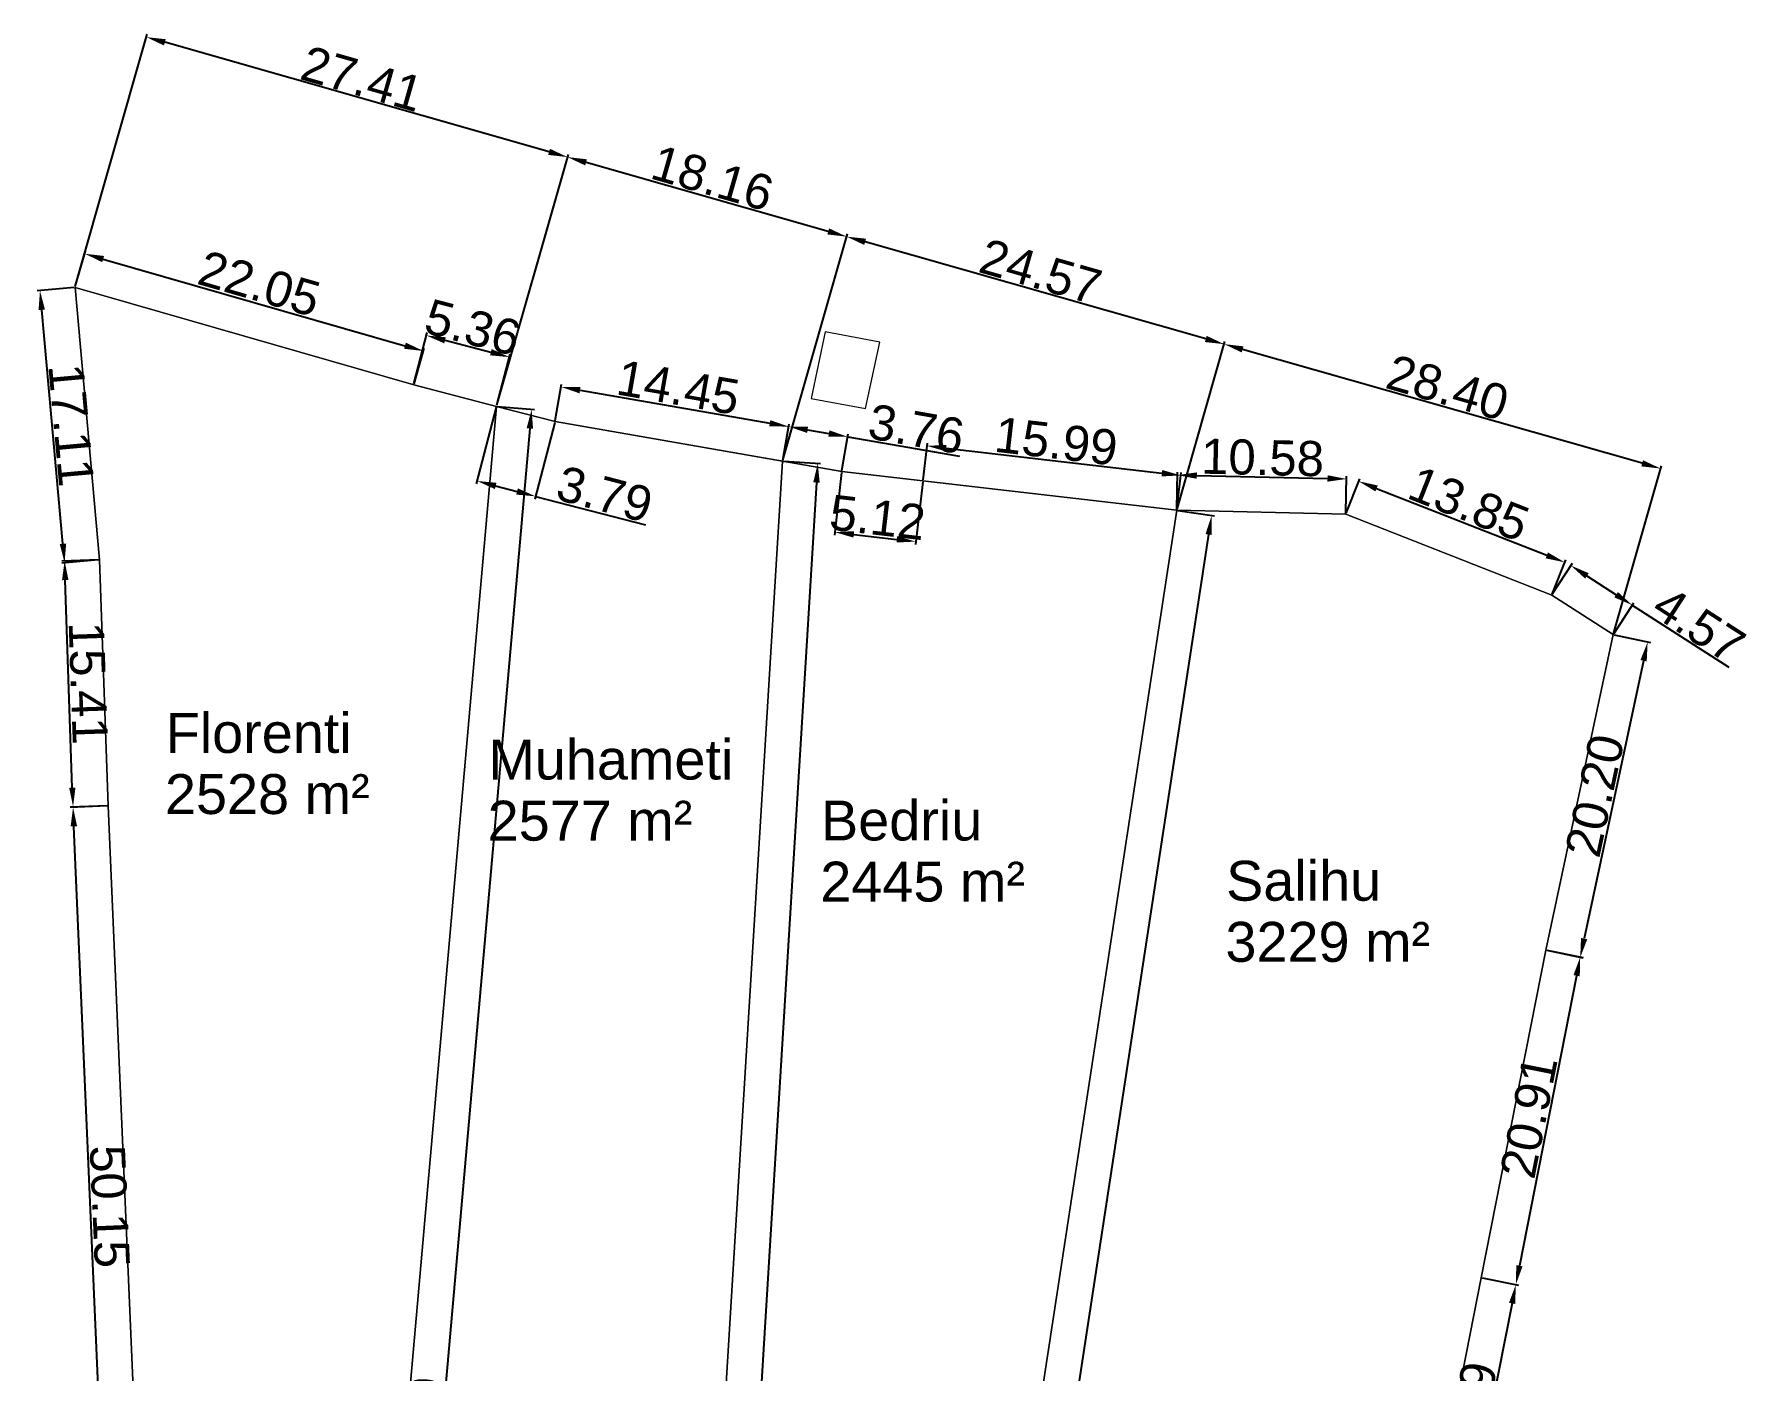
# Model space of a CAD drawing. Header units: metres. Extents: x 7518859 to 7519712, y 4697831 to 4698456.
# Drawn here: x 7519259.6 to 7519367, y 4697937.1 to 4698020.8 of the extents above; entities that cross this region are included whole.
import ezdxf

# ---------------------------------------------------------------- set-up
doc = ezdxf.new("R2010")
doc.units = ezdxf.units.M
doc.header["$PDMODE"] = 32
doc.header["$PDSIZE"] = 0.75
doc.layers.get('Defpoints').update_dxf_attribs({"lineweight": 0})
for name, color, linetype, lineweight in [('koshi', 33, 'Continuous', 0), ('Ndarjet', 1, 'Continuous', 0), ('Nr Parceles Baze', 7, 'Continuous', 0), ('Parc-Kojshi', 251, 'Continuous', 0), ('Parc-Re', 1, 'Continuous', 0), ('Parcela Baze', 7, 'Continuous', 0), ('YourDimensionLayer', 7, 'Continuous', 0)]:
    doc.layers.add(name, color=color, linetype=linetype, lineweight=lineweight)
doc.styles.get("Standard").update_dxf_attribs({"font": 'arial.ttf'})
doc.dimstyles.get("Standard").update_dxf_attribs({"dimtxt": 2.2, "dimasz": 1.2, "dimexe": 0.18, "dimexo": 0.0625, "dimgap": 0.09, "dimtad": 1, "dimzin": 0, "dimdsep": 46, "dimtxsty": 'Standard', "dimcen": 0, "dimadec": 0, "dimazin": 0, "dimtfac": 1, "dimtofl": 0, "dimtmove": 0, "dimatfit": 3, "dimfxl": 1, "dimtolj": 1, "dimtzin": 0, "dimarcsym": 0})

# ---------------------------------------------------------------- blocks, each defined once
blk = doc.blocks.new('*D100')
at = {"layer": 'Defpoints', "color": 0, "transparency": 16777216}
for p in [(7519354.2, 4697963.45), (7519350.17, 4697942.94), (7519352.33, 4697942.51)]:
    blk.add_point(p, dxfattribs=at)
at = {"layer": 'YourDimensionLayer', "color": 0, "lineweight": -2, "transparency": 16777216}
for p, q in [((7519354.27, 4697963.44), (7519356.54, 4697962.99)), ((7519356.13, 4697961.85), (7519352.56, 4697943.69)), ((7519350.23, 4697942.93), (7519352.5, 4697942.48))]:
    blk.add_line(p, q, dxfattribs=at)
at = {"layer": 'YourDimensionLayer', "color": 0, "transparency": 16777216}
for points in [[(7519355.94, 4697961.89), (7519356.33, 4697961.81), (7519356.36, 4697963.03)], [(7519352.36, 4697943.73), (7519352.75, 4697943.65), (7519352.33, 4697942.51)]]:
    blk.add_solid(points, dxfattribs=at)
at = {"layer": 'YourDimensionLayer', "color": 0, "transparency": 16777216, "insert": (7519353.15, 4697953.01), "char_height": 2.2, "attachment_point": 5, "rotation": 78.8647}
blk.add_mtext('\\A1;20.91', dxfattribs=at)
blk = doc.blocks.new('*D101')
at = {"layer": 'Defpoints', "color": 0, "transparency": 16777216}
for p in [(7519350.17, 4697942.94), (7519346.65, 4697925.09), (7519348.81, 4697924.67)]:
    blk.add_point(p, dxfattribs=at)
at = {"layer": 'YourDimensionLayer', "color": 0, "lineweight": -2, "transparency": 16777216}
for p, q in [((7519350.23, 4697942.93), (7519352.5, 4697942.48)), ((7519352.09, 4697941.34), (7519349.05, 4697925.85)), ((7519346.72, 4697925.08), (7519348.99, 4697924.63))]:
    blk.add_line(p, q, dxfattribs=at)
at = {"layer": 'YourDimensionLayer', "color": 0, "transparency": 16777216}
for points in [[(7519351.9, 4697941.37), (7519352.29, 4697941.3), (7519352.33, 4697942.51)], [(7519348.85, 4697925.88), (7519349.24, 4697925.81), (7519348.81, 4697924.67)]]:
    blk.add_solid(points, dxfattribs=at)
at = {"layer": 'YourDimensionLayer', "color": 0, "transparency": 16777216, "insert": (7519349.38, 4697933.83), "char_height": 2.2, "attachment_point": 5, "rotation": 78.8661}
blk.add_mtext('\\A1;18.19', dxfattribs=at)
blk = doc.blocks.new('*D108')
at = {"layer": 'Defpoints', "color": 0, "transparency": 16777216}
for p in [(7519341.74, 4697992.95), (7519331.11, 4697990.99), (7519341.69, 4697990.75)]:
    blk.add_point(p, dxfattribs=at)
at = {"layer": 'YourDimensionLayer', "color": 0, "lineweight": -2, "transparency": 16777216}
for p, q in [((7519331.11, 4697991.05), (7519331.16, 4697993.37)), ((7519332.36, 4697993.16), (7519340.54, 4697992.98)), ((7519341.69, 4697990.81), (7519341.74, 4697993.13))]:
    blk.add_line(p, q, dxfattribs=at)
at = {"layer": 'YourDimensionLayer', "color": 0, "transparency": 16777216}
for points in [[(7519332.37, 4697993.36), (7519332.36, 4697992.96), (7519331.16, 4697993.19)], [(7519340.55, 4697993.18), (7519340.54, 4697992.78), (7519341.74, 4697992.95)]]:
    blk.add_solid(points, dxfattribs=at)
at = {"layer": 'YourDimensionLayer', "color": 0, "transparency": 16777216, "insert": (7519336.48, 4697994.28), "char_height": 2.2, "attachment_point": 5, "rotation": 358.7005}
blk.add_mtext('\\A1;10.58', dxfattribs=at)
blk = doc.blocks.new('*D109')
at = {"layer": 'Defpoints', "color": 0, "transparency": 16777216}
for p in [(7519341.69, 4697990.75), (7519355.39, 4697987.73), (7519354.58, 4697985.68)]:
    blk.add_point(p, dxfattribs=at)
at = {"layer": 'YourDimensionLayer', "color": 0, "lineweight": -2, "transparency": 16777216}
for p, q in [((7519341.71, 4697990.81), (7519342.56, 4697992.96)), ((7519343.61, 4697992.36), (7519354.27, 4697988.17)), ((7519354.6, 4697985.74), (7519355.45, 4697987.89))]:
    blk.add_line(p, q, dxfattribs=at)
at = {"layer": 'YourDimensionLayer', "color": 0, "transparency": 16777216}
for points in [[(7519343.69, 4697992.54), (7519343.54, 4697992.17), (7519342.5, 4697992.8)], [(7519354.34, 4697988.35), (7519354.2, 4697987.98), (7519355.39, 4697987.73)]]:
    blk.add_solid(points, dxfattribs=at)
at = {"layer": 'YourDimensionLayer', "color": 0, "transparency": 16777216, "insert": (7519349.39, 4697991.39), "char_height": 2.2, "attachment_point": 5, "rotation": 338.5289}
blk.add_mtext('\\A1;13.85', dxfattribs=at)
blk = doc.blocks.new('*D110')
at = {"layer": 'Defpoints', "color": 0, "transparency": 16777216}
for p in [(7519354.58, 4697985.68), (7519359.62, 4697985.05), (7519358.42, 4697983.2)]:
    blk.add_point(p, dxfattribs=at)
at = {"layer": 'YourDimensionLayer', "color": 0, "lineweight": -2, "transparency": 16777216}
for p, q in [((7519354.61, 4697985.73), (7519355.87, 4697987.68)), ((7519356.78, 4697986.88), (7519358.61, 4697985.7)), ((7519358.46, 4697983.26), (7519359.71, 4697985.2)), ((7519359.62, 4697985.05), (7519365.66, 4697981.16))]:
    blk.add_line(p, q, dxfattribs=at)
at = {"layer": 'YourDimensionLayer', "color": 0, "transparency": 16777216}
for points in [[(7519356.89, 4697987.05), (7519356.67, 4697986.71), (7519355.77, 4697987.53)], [(7519358.72, 4697985.87), (7519358.5, 4697985.53), (7519359.62, 4697985.05)]]:
    blk.add_solid(points, dxfattribs=at)
at = {"layer": 'YourDimensionLayer', "color": 0, "transparency": 16777216, "insert": (7519363.79, 4697983.8), "char_height": 2.2, "attachment_point": 5, "rotation": 327.2136}
blk.add_mtext('\\A1;4.57', dxfattribs=at)
blk = doc.blocks.new('*D111')
at = {"layer": 'Defpoints', "color": 0, "transparency": 16777216}
for p in [(7519358.42, 4697983.2), (7519354.2, 4697963.45), (7519356.36, 4697962.99)]:
    blk.add_point(p, dxfattribs=at)
at = {"layer": 'YourDimensionLayer', "color": 0, "lineweight": -2, "transparency": 16777216}
for p, q in [((7519358.49, 4697983.19), (7519360.75, 4697982.71)), ((7519360.33, 4697981.57), (7519356.61, 4697964.17)), ((7519354.27, 4697963.44), (7519356.53, 4697962.96))]:
    blk.add_line(p, q, dxfattribs=at)
at = {"layer": 'YourDimensionLayer', "color": 0, "transparency": 16777216}
for points in [[(7519360.13, 4697981.61), (7519360.52, 4697981.53), (7519360.58, 4697982.74)], [(7519356.41, 4697964.21), (7519356.8, 4697964.13), (7519356.36, 4697962.99)]]:
    blk.add_solid(points, dxfattribs=at)
at = {"layer": 'YourDimensionLayer', "color": 0, "transparency": 16777216, "insert": (7519357.28, 4697973.12), "char_height": 2.2, "attachment_point": 5, "rotation": 77.9389}
blk.add_mtext('\\A1;20.20', dxfattribs=at)
blk = doc.blocks.new('*D112')
at = {"layer": 'Defpoints', "color": 0, "transparency": 16777216}
for p in [(7519331.11, 4697990.99), (7519311.68, 4697863.92), (7519313.86, 4697863.59)]:
    blk.add_point(p, dxfattribs=at)
at = {"layer": 'YourDimensionLayer', "color": 0, "lineweight": -2, "transparency": 16777216}
for p, q in [((7519331.17, 4697990.98), (7519333.46, 4697990.63)), ((7519333.1, 4697989.47), (7519314.04, 4697864.77)), ((7519311.74, 4697863.91), (7519314.03, 4697863.56))]:
    blk.add_line(p, q, dxfattribs=at)
at = {"layer": 'YourDimensionLayer', "color": 0, "transparency": 16777216}
for points in [[(7519332.91, 4697989.5), (7519333.3, 4697989.44), (7519333.29, 4697990.66)], [(7519313.84, 4697864.8), (7519314.23, 4697864.74), (7519313.86, 4697863.59)]]:
    blk.add_solid(points, dxfattribs=at)
at = {"layer": 'YourDimensionLayer', "color": 0, "transparency": 16777216, "insert": (7519322.37, 4697927.31), "char_height": 2.2, "attachment_point": 5, "rotation": 81.3064}
blk.add_mtext('\\A1;128.55', dxfattribs=at)
blk = doc.blocks.new('*D116')
at = {"layer": 'Defpoints', "color": 0, "transparency": 16777216}
for p in [(7519310.52, 4697995.59), (7519306.44, 4697994.06), (7519310.14, 4697993.42)]:
    blk.add_point(p, dxfattribs=at)
at = {"layer": 'YourDimensionLayer', "color": 0, "lineweight": -2, "transparency": 16777216}
for p, q in [((7519306.45, 4697994.13), (7519306.85, 4697996.41)), ((7519308, 4697996.03), (7519309.34, 4697995.79)), ((7519310.15, 4697993.48), (7519310.55, 4697995.77)), ((7519310.52, 4697995.59), (7519317.5, 4697994.37))]:
    blk.add_line(p, q, dxfattribs=at)
at = {"layer": 'YourDimensionLayer', "color": 0, "transparency": 16777216}
for points in [[(7519308.03, 4697996.22), (7519307.97, 4697995.83), (7519306.82, 4697996.23)], [(7519309.37, 4697995.99), (7519309.3, 4697995.6), (7519310.52, 4697995.59)]]:
    blk.add_solid(points, dxfattribs=at)
at = {"layer": 'YourDimensionLayer', "color": 0, "transparency": 16777216, "insert": (7519314.81, 4697996.07), "char_height": 2.2, "attachment_point": 5, "rotation": 350.1311}
blk.add_mtext('\\A1;3.76', dxfattribs=at)
blk = doc.blocks.new('*D117')
at = {"layer": 'Defpoints', "color": 0, "transparency": 16777216}
for p in [(7519310.14, 4697993.42), (7519315.22, 4697992.83), (7519314.78, 4697989.03)]:
    blk.add_point(p, dxfattribs=at)
at = {"layer": 'YourDimensionLayer', "color": 0, "lineweight": -2, "transparency": 16777216}
for p, q in [((7519310.13, 4697993.36), (7519309.68, 4697989.44)), ((7519315.22, 4697992.77), (7519314.76, 4697988.85)), ((7519310.89, 4697989.48), (7519313.59, 4697989.16))]:
    blk.add_line(p, q, dxfattribs=at)
at = {"layer": 'YourDimensionLayer', "color": 0, "transparency": 16777216}
for points in [[(7519310.92, 4697989.68), (7519310.87, 4697989.28), (7519309.7, 4697989.62)], [(7519313.61, 4697989.36), (7519313.57, 4697988.97), (7519314.78, 4697989.03)]]:
    blk.add_solid(points, dxfattribs=at)
at = {"layer": 'YourDimensionLayer', "color": 0, "transparency": 16777216, "insert": (7519312.38, 4697990.53), "char_height": 2.2, "attachment_point": 5, "rotation": 353.389}
blk.add_mtext('\\A1;5.12', dxfattribs=at)
blk = doc.blocks.new('*D118')
at = {"layer": 'Defpoints', "color": 0, "transparency": 16777216}
for p in [(7519315.22, 4697992.83), (7519331.36, 4697993.17), (7519331.11, 4697990.99)]:
    blk.add_point(p, dxfattribs=at)
at = {"layer": 'YourDimensionLayer', "color": 0, "lineweight": -2, "transparency": 16777216}
for p, q in [((7519315.23, 4697992.89), (7519315.5, 4697995.2)), ((7519316.67, 4697994.88), (7519330.17, 4697993.31)), ((7519331.12, 4697991.05), (7519331.39, 4697993.35))]:
    blk.add_line(p, q, dxfattribs=at)
at = {"layer": 'YourDimensionLayer', "color": 0, "transparency": 16777216}
for points in [[(7519316.69, 4697995.08), (7519316.65, 4697994.68), (7519315.48, 4697995.02)], [(7519330.2, 4697993.51), (7519330.15, 4697993.11), (7519331.36, 4697993.17)]]:
    blk.add_solid(points, dxfattribs=at)
at = {"layer": 'YourDimensionLayer', "color": 0, "transparency": 16777216, "insert": (7519323.56, 4697995.3), "char_height": 2.2, "attachment_point": 5, "rotation": 353.3868}
blk.add_mtext('\\A1;15.99', dxfattribs=at)
blk = doc.blocks.new('*D119')
at = {"layer": 'Defpoints', "color": 0, "transparency": 16777216}
for p in [(7519306.44, 4697994.06), (7519298.56, 4697865.23), (7519300.76, 4697865.1)]:
    blk.add_point(p, dxfattribs=at)
at = {"layer": 'YourDimensionLayer', "color": 0, "lineweight": -2, "transparency": 16777216}
for p, q in [((7519306.5, 4697994.06), (7519308.82, 4697993.92)), ((7519308.56, 4697992.73), (7519300.83, 4697866.3)), ((7519298.62, 4697865.23), (7519300.94, 4697865.09))]:
    blk.add_line(p, q, dxfattribs=at)
at = {"layer": 'YourDimensionLayer', "color": 0, "transparency": 16777216}
for points in [[(7519308.36, 4697992.74), (7519308.76, 4697992.72), (7519308.64, 4697993.93)], [(7519300.63, 4697866.31), (7519301.03, 4697866.28), (7519300.76, 4697865.1)]]:
    blk.add_solid(points, dxfattribs=at)
at = {"layer": 'YourDimensionLayer', "color": 0, "transparency": 16777216, "insert": (7519303.49, 4697929.59), "char_height": 2.2, "attachment_point": 5, "rotation": 86.4993}
blk.add_mtext('\\A1;129.07', dxfattribs=at)
blk = doc.blocks.new('*D123')
at = {"layer": 'Defpoints', "color": 0, "transparency": 16777216}
for p in [(7519288.54, 4697997.5), (7519292.2, 4697996.54), (7519290.98, 4697991.86)]:
    blk.add_point(p, dxfattribs=at)
at = {"layer": 'YourDimensionLayer', "color": 0, "lineweight": -2, "transparency": 16777216}
for p, q in [((7519288.52, 4697997.44), (7519287.27, 4697992.64)), ((7519292.19, 4697996.48), (7519290.94, 4697991.69)), ((7519288.48, 4697992.52), (7519289.82, 4697992.17)), ((7519290.98, 4697991.86), (7519297.85, 4697990.07))]:
    blk.add_line(p, q, dxfattribs=at)
at = {"layer": 'YourDimensionLayer', "color": 0, "transparency": 16777216}
for points in [[(7519288.53, 4697992.71), (7519288.43, 4697992.32), (7519287.32, 4697992.82)], [(7519289.87, 4697992.36), (7519289.77, 4697991.97), (7519290.98, 4697991.86)]]:
    blk.add_solid(points, dxfattribs=at)
at = {"layer": 'YourDimensionLayer', "color": 0, "transparency": 16777216, "insert": (7519295.3, 4697991.99), "char_height": 2.2, "attachment_point": 5, "rotation": 345.3989}
blk.add_mtext('\\A1;3.79', dxfattribs=at)
blk = doc.blocks.new('*D124')
at = {"layer": 'Defpoints', "color": 0, "transparency": 16777216}
for p in [(7519292.2, 4697996.54), (7519306.82, 4697996.23), (7519306.44, 4697994.06)]:
    blk.add_point(p, dxfattribs=at)
at = {"layer": 'YourDimensionLayer', "color": 0, "lineweight": -2, "transparency": 16777216}
for p, q in [((7519292.21, 4697996.6), (7519292.61, 4697998.89)), ((7519293.76, 4697998.5), (7519305.64, 4697996.44)), ((7519306.45, 4697994.13), (7519306.85, 4697996.41))]:
    blk.add_line(p, q, dxfattribs=at)
at = {"layer": 'YourDimensionLayer', "color": 0, "transparency": 16777216}
for points in [[(7519293.79, 4697998.7), (7519293.73, 4697998.31), (7519292.58, 4697998.71)], [(7519305.67, 4697996.63), (7519305.6, 4697996.24), (7519306.82, 4697996.23)]]:
    blk.add_solid(points, dxfattribs=at)
at = {"layer": 'YourDimensionLayer', "color": 0, "transparency": 16777216, "insert": (7519299.91, 4697998.67), "char_height": 2.2, "attachment_point": 5, "rotation": 350.1311}
blk.add_mtext('\\A1;14.45', dxfattribs=at)
blk = doc.blocks.new('*D125')
at = {"layer": 'Defpoints', "color": 0, "transparency": 16777216}
for p in [(7519288.54, 4697997.5), (7519277.02, 4697866.7), (7519279.21, 4697866.51)]:
    blk.add_point(p, dxfattribs=at)
at = {"layer": 'YourDimensionLayer', "color": 0, "lineweight": -2, "transparency": 16777216}
for p, q in [((7519288.6, 4697997.49), (7519290.91, 4697997.29)), ((7519290.62, 4697996.11), (7519279.32, 4697867.7)), ((7519277.08, 4697866.69), (7519279.39, 4697866.49))]:
    blk.add_line(p, q, dxfattribs=at)
at = {"layer": 'YourDimensionLayer', "color": 0, "transparency": 16777216}
for points in [[(7519290.42, 4697996.13), (7519290.82, 4697996.09), (7519290.73, 4697997.3)], [(7519279.12, 4697867.72), (7519279.52, 4697867.68), (7519279.21, 4697866.51)]]:
    blk.add_solid(points, dxfattribs=at)
at = {"layer": 'YourDimensionLayer', "color": 0, "transparency": 16777216, "insert": (7519283.76, 4697932.01), "char_height": 2.2, "attachment_point": 5, "rotation": 84.9692}
blk.add_mtext('\\A1;131.30', dxfattribs=at)
blk = doc.blocks.new('*D132')
at = {"layer": 'Defpoints', "color": 0, "transparency": 16777216}
for p in [(7519262.03, 4697972.4), (7519264.22, 4697972.49), (7519266.38, 4697922.39)]:
    blk.add_point(p, dxfattribs=at)
at = {"layer": 'YourDimensionLayer', "color": 0, "lineweight": -2, "transparency": 16777216}
for p, q in [((7519264.16, 4697972.49), (7519261.85, 4697972.39)), ((7519264.14, 4697923.5), (7519262.08, 4697971.2)), ((7519266.32, 4697922.39), (7519264.01, 4697922.29))]:
    blk.add_line(p, q, dxfattribs=at)
at = {"layer": 'YourDimensionLayer', "color": 0, "transparency": 16777216}
for points in [[(7519262.28, 4697971.21), (7519261.88, 4697971.19), (7519262.03, 4697972.4)], [(7519264.34, 4697923.5), (7519263.94, 4697923.49), (7519264.19, 4697922.3)]]:
    blk.add_solid(points, dxfattribs=at)
at = {"layer": 'YourDimensionLayer', "color": 0, "transparency": 16777216, "insert": (7519264.32, 4697947.4), "char_height": 2.2, "attachment_point": 5, "rotation": 272.4686}
blk.add_mtext('\\A1;50.15', dxfattribs=at)
blk = doc.blocks.new('*D133')
at = {"layer": 'Defpoints', "color": 0, "transparency": 16777216}
for p in [(7519261.5, 4697987.82), (7519263.69, 4697987.89), (7519264.22, 4697972.49)]:
    blk.add_point(p, dxfattribs=at)
at = {"layer": 'YourDimensionLayer', "color": 0, "lineweight": -2, "transparency": 16777216}
for p, q in [((7519263.63, 4697987.89), (7519261.32, 4697987.81)), ((7519261.98, 4697973.62), (7519261.54, 4697986.62)), ((7519264.16, 4697972.49), (7519261.85, 4697972.41))]:
    blk.add_line(p, q, dxfattribs=at)
at = {"layer": 'YourDimensionLayer', "color": 0, "transparency": 16777216}
for points in [[(7519261.74, 4697986.63), (7519261.34, 4697986.61), (7519261.5, 4697987.82)], [(7519262.18, 4697973.62), (7519261.79, 4697973.61), (7519262.03, 4697972.42)]]:
    blk.add_solid(points, dxfattribs=at)
at = {"layer": 'YourDimensionLayer', "color": 0, "transparency": 16777216, "insert": (7519262.97, 4697980.16), "char_height": 2.2, "attachment_point": 5, "rotation": 271.9711}
blk.add_mtext('\\A1;15.41', dxfattribs=at)
blk = doc.blocks.new('*D134')
at = {"layer": 'Defpoints', "color": 0, "transparency": 16777216}
for p in [(7519259.96, 4698004.74), (7519262.15, 4698004.93), (7519263.69, 4697987.89)]:
    blk.add_point(p, dxfattribs=at)
at = {"layer": 'YourDimensionLayer', "color": 0, "lineweight": -2, "transparency": 16777216}
for p, q in [((7519262.09, 4698004.93), (7519259.78, 4698004.72)), ((7519261.4, 4697988.89), (7519260.07, 4698003.54)), ((7519263.63, 4697987.89), (7519261.32, 4697987.68))]:
    blk.add_line(p, q, dxfattribs=at)
at = {"layer": 'YourDimensionLayer', "color": 0, "transparency": 16777216}
for points in [[(7519260.27, 4698003.56), (7519259.87, 4698003.52), (7519259.96, 4698004.74)], [(7519261.6, 4697988.91), (7519261.2, 4697988.87), (7519261.5, 4697987.7)]]:
    blk.add_solid(points, dxfattribs=at)
at = {"layer": 'YourDimensionLayer', "color": 0, "transparency": 16777216, "insert": (7519261.92, 4697996.32), "char_height": 2.2, "attachment_point": 5, "rotation": 275.1641}
blk.add_mtext('\\A1;17.11', dxfattribs=at)
blk = doc.blocks.new('*D135')
at = {"layer": 'Defpoints', "color": 0, "transparency": 16777216}
for p in [(7519262.15, 4698004.93), (7519283.96, 4698000.96), (7519283.35, 4697998.85)]:
    blk.add_point(p, dxfattribs=at)
at = {"layer": 'YourDimensionLayer', "color": 0, "lineweight": -2, "transparency": 16777216}
for p, q in [((7519262.17, 4698004.99), (7519262.81, 4698007.22)), ((7519263.92, 4698006.72), (7519282.8, 4698001.29)), ((7519283.37, 4697998.91), (7519284.01, 4698001.13))]:
    blk.add_line(p, q, dxfattribs=at)
at = {"layer": 'YourDimensionLayer', "color": 0, "transparency": 16777216}
for points in [[(7519263.97, 4698006.91), (7519263.86, 4698006.52), (7519262.76, 4698007.05)], [(7519282.86, 4698001.48), (7519282.75, 4698001.1), (7519283.96, 4698000.96)]]:
    blk.add_solid(points, dxfattribs=at)
at = {"layer": 'YourDimensionLayer', "color": 0, "transparency": 16777216, "insert": (7519273.69, 4698005.17), "char_height": 2.2, "attachment_point": 5, "rotation": 343.9757}
blk.add_mtext('\\A1;22.05', dxfattribs=at)
blk = doc.blocks.new('*D136')
at = {"layer": 'Defpoints', "color": 0, "transparency": 16777216}
for p in [(7519289.34, 4698000.58), (7519283.35, 4697998.85), (7519288.53, 4697997.5)]:
    blk.add_point(p, dxfattribs=at)
at = {"layer": 'YourDimensionLayer', "color": 0, "lineweight": -2, "transparency": 16777216}
for p, q in [((7519283.36, 4697998.91), (7519284.2, 4698002.11)), ((7519285.31, 4698001.63), (7519288.18, 4698000.88)), ((7519288.55, 4697997.56), (7519289.38, 4698000.76))]:
    blk.add_line(p, q, dxfattribs=at)
at = {"layer": 'YourDimensionLayer', "color": 0, "transparency": 16777216}
for points in [[(7519285.36, 4698001.82), (7519285.26, 4698001.44), (7519284.15, 4698001.93)], [(7519288.23, 4698001.08), (7519288.13, 4698000.69), (7519289.34, 4698000.58)]]:
    blk.add_solid(points, dxfattribs=at)
at = {"layer": 'YourDimensionLayer', "color": 0, "transparency": 16777216, "insert": (7519287.05, 4698002.43), "char_height": 2.2, "attachment_point": 5, "rotation": 345.4088}
blk.add_mtext('\\A1;5.36', dxfattribs=at)
blk = doc.blocks.new('*D138')
at = {"layer": 'Defpoints', "color": 0, "transparency": 16777216}
for p in [(7519334.08, 4698001.39), (7519331.11, 4697990.99), (7519358.42, 4697983.2)]:
    blk.add_point(p, dxfattribs=at)
at = {"layer": 'Parc-Re', "color": 0, "lineweight": -2, "transparency": 16777216}
for p, q in [((7519331.13, 4697991.05), (7519334.12, 4698001.56)), ((7519360.23, 4697993.93), (7519335.23, 4698001.06)), ((7519358.44, 4697983.26), (7519361.44, 4697993.77))]:
    blk.add_line(p, q, dxfattribs=at)
at = {"layer": 'Parc-Re', "color": 0, "transparency": 16777216}
for points in [[(7519335.28, 4698001.25), (7519335.17, 4698000.87), (7519334.08, 4698001.39)], [(7519360.29, 4697994.12), (7519360.18, 4697993.74), (7519361.39, 4697993.6)]]:
    blk.add_solid(points, dxfattribs=at)
at = {"layer": 'Parc-Re', "color": 0, "transparency": 16777216, "insert": (7519348.06, 4697998.66), "char_height": 2.2, "attachment_point": 5, "rotation": 344.0895}
blk.add_mtext('\\A1;28.40', dxfattribs=at)
blk = doc.blocks.new('*D139')
at = {"layer": 'Defpoints', "color": 0, "transparency": 16777216}
for p in [(7519310.45, 4698008.12), (7519306.44, 4697994.06), (7519331.11, 4697990.99)]:
    blk.add_point(p, dxfattribs=at)
at = {"layer": 'Parc-Re', "color": 0, "lineweight": -2, "transparency": 16777216}
for p, q in [((7519306.46, 4697994.12), (7519310.5, 4698008.3)), ((7519332.92, 4698001.72), (7519311.6, 4698007.79)), ((7519331.13, 4697991.05), (7519334.12, 4698001.56))]:
    blk.add_line(p, q, dxfattribs=at)
at = {"layer": 'Parc-Re', "color": 0, "transparency": 16777216}
for points in [[(7519311.66, 4698007.99), (7519311.55, 4698007.6), (7519310.45, 4698008.12)], [(7519332.98, 4698001.91), (7519332.87, 4698001.52), (7519334.08, 4698001.39)]]:
    blk.add_solid(points, dxfattribs=at)
at = {"layer": 'Parc-Re', "color": 0, "transparency": 16777216, "insert": (7519322.59, 4698005.92), "char_height": 2.2, "attachment_point": 5, "rotation": 344.0895}
blk.add_mtext('\\A1;24.57', dxfattribs=at)
blk = doc.blocks.new('*D140')
at = {"layer": 'Defpoints', "color": 0, "transparency": 16777216}
for p in [(7519292.98, 4698013.1), (7519288.54, 4697997.5), (7519306.44, 4697994.06)]:
    blk.add_point(p, dxfattribs=at)
at = {"layer": 'Parc-Re', "color": 0, "lineweight": -2, "transparency": 16777216}
for p, q in [((7519288.55, 4697997.56), (7519293.03, 4698013.27)), ((7519309.29, 4698008.45), (7519294.14, 4698012.77)), ((7519306.46, 4697994.12), (7519310.5, 4698008.3))]:
    blk.add_line(p, q, dxfattribs=at)
at = {"layer": 'Parc-Re', "color": 0, "transparency": 16777216}
for points in [[(7519294.19, 4698012.96), (7519294.08, 4698012.58), (7519292.98, 4698013.1)], [(7519309.35, 4698008.64), (7519309.24, 4698008.26), (7519310.45, 4698008.12)]]:
    blk.add_solid(points, dxfattribs=at)
at = {"layer": 'Parc-Re', "color": 0, "transparency": 16777216, "insert": (7519302.05, 4698011.78), "char_height": 2.2, "attachment_point": 5, "rotation": 344.0895}
blk.add_mtext('\\A1;18.16', dxfattribs=at)
blk = doc.blocks.new('*D141')
at = {"layer": 'Defpoints', "color": 0, "transparency": 16777216}
for p in [(7519266.62, 4698020.61), (7519262.15, 4698004.93), (7519288.54, 4697997.5)]:
    blk.add_point(p, dxfattribs=at)
at = {"layer": 'Parc-Re', "color": 0, "lineweight": -2, "transparency": 16777216}
for p, q in [((7519262.17, 4698004.99), (7519266.67, 4698020.79)), ((7519291.83, 4698013.43), (7519267.78, 4698020.29)), ((7519288.55, 4697997.56), (7519293.03, 4698013.27))]:
    blk.add_line(p, q, dxfattribs=at)
at = {"layer": 'Parc-Re', "color": 0, "transparency": 16777216}
for points in [[(7519267.83, 4698020.48), (7519267.72, 4698020.09), (7519266.62, 4698020.61)], [(7519291.88, 4698013.62), (7519291.77, 4698013.24), (7519292.98, 4698013.1)]]:
    blk.add_solid(points, dxfattribs=at)
at = {"layer": 'Parc-Re', "color": 0, "transparency": 16777216, "insert": (7519280.13, 4698018.01), "char_height": 2.2, "attachment_point": 5, "rotation": 344.0895}
blk.add_mtext('\\A1;27.41', dxfattribs=at)

msp = doc.modelspace()

# ---------------------------------------------------------------- linework, layer by layer
at = {"layer": 'koshi', "flags": 128}
msp.add_lwpolyline([(7519311.628, 4697997.355), (7519312.519, 4698001.521), (7519309.111, 4698002.165), (7519308.228, 4697997.983)], close=True, dxfattribs=at)
at = {"layer": 'Ndarjet', "flags": 128}
msp.add_lwpolyline([(7519288.535, 4697997.496), (7519277.021, 4697866.7)], dxfattribs=at)
at = {"layer": 'Parc-Kojshi'}
msp.add_lwpolyline([(7519350.167, 4697942.938), (7519354.205, 4697963.453), (7519358.425, 4697983.203), (7519354.581, 4697985.679), (7519341.691, 4697990.749), (7519331.111, 4697990.989), (7519315.223, 4697992.831), (7519310.141, 4697993.42), (7519292.201, 4697996.541), (7519288.535, 4697997.496), (7519277.021, 4697866.7), (7519285.357, 4697866.555), (7519299.294, 4697865.16), (7519320.527, 4697863.035), (7519325.623, 4697862.525), (7519333.815, 4697860.253), (7519340.665, 4697895.853), (7519346.655, 4697925.093)], close=True, dxfattribs=at)
for points in [[(7519315.223, 4697992.831), (7519331.111, 4697990.989)], [(7519331.111, 4697990.989), (7519341.691, 4697990.749), (7519354.581, 4697985.679), (7519358.425, 4697983.203), (7519354.205, 4697963.453), (7519350.167, 4697942.938), (7519346.655, 4697925.093), (7519340.665, 4697895.853), (7519333.815, 4697860.253), (7519325.623, 4697862.525), (7519320.527, 4697863.035)]]:
    msp.add_lwpolyline(points, dxfattribs=at)
at = {"layer": 'Parc-Re', "flags": 128}
for points in [[(7519288.535, 4697997.496), (7519288.535, 4697997.496), (7519283.349, 4697998.846), (7519262.155, 4698004.933), (7519263.695, 4697987.893), (7519264.225, 4697972.493), (7519266.385, 4697922.391), (7519266.645, 4697918.773), (7519267.285, 4697918.876), (7519263.027, 4697894.737), (7519259.606, 4697867.468), (7519267.286, 4697866.868), (7519277.021, 4697866.7)], [(7519306.441, 4697994.064), (7519292.201, 4697996.541), (7519288.535, 4697997.496), (7519277.021, 4697866.7), (7519285.357, 4697866.555), (7519298.56, 4697865.234)], [(7519331.111, 4697990.989), (7519315.223, 4697992.831), (7519310.141, 4697993.42), (7519306.441, 4697994.064), (7519298.56, 4697865.234), (7519299.294, 4697865.16), (7519311.681, 4697863.921)], [(7519354.205, 4697963.453), (7519358.425, 4697983.203), (7519354.581, 4697985.679), (7519341.691, 4697990.749), (7519331.111, 4697990.989), (7519311.681, 4697863.921), (7519320.527, 4697863.035), (7519325.623, 4697862.525), (7519333.815, 4697860.253), (7519340.665, 4697895.853), (7519346.655, 4697925.093), (7519350.167, 4697942.938)]]:
    msp.add_lwpolyline(points, close=True, dxfattribs=at)
at = {"layer": 'Parc-Re'}
msp.add_lwpolyline([(7519283.349, 4697998.846), (7519288.535, 4697997.496), (7519292.201, 4697996.541), (7519306.441, 4697994.064), (7519310.141, 4697993.42)], dxfattribs=at)
at = {"layer": 'Parc-Re', "flags": 128}
for points in [[(7519306.441, 4697994.064), (7519298.56, 4697865.234)], [(7519331.111, 4697990.989), (7519311.681, 4697863.921)]]:
    msp.add_lwpolyline(points, dxfattribs=at)
at = {"layer": 'Parcela Baze'}
for points in [[(7519267.285, 4697918.876), (7519266.645, 4697918.773), (7519266.385, 4697922.391), (7519264.225, 4697972.493), (7519263.695, 4697987.893), (7519262.155, 4698004.933), (7519283.349, 4697998.846)], [(7519310.141, 4697993.42), (7519315.223, 4697992.831)]]:
    msp.add_lwpolyline(points, dxfattribs=at)

# ---------------------------------------------------------------- texts
at = {"layer": 'Nr Parceles Baze'}
for s, p in [('Florenti', (7519267.826, 4697975.797)), ('Muhameti', (7519288.021, 4697974.131)), ('2528 m²', (7519267.782, 4697971.971)), ('2577 m²', (7519287.978, 4697970.304)), ('Bedriu', (7519308.842, 4697970.316)), ('2445 m²', (7519308.798, 4697966.489)), ('Salihu', (7519334.197, 4697966.544)), ('3229 m²', (7519334.154, 4697962.718))]:
    msp.add_text(s, height=2.5, dxfattribs=at).set_placement(p)

# ---------------------------------------------------------------- dimensions: what is measured, and where the dimension line sits
at = {"layer": 'Parc-Re'}
for base, p1, p2, picture, middle in [((7519266.625, 4698020.614), (7519288.535, 4697997.496), (7519262.155, 4698004.933), '*D141', (7519280.132, 4698018.006)), ((7519292.983, 4698013.101), (7519306.441, 4697994.064), (7519288.535, 4697997.496), '*D140', (7519302.048, 4698011.778)), ((7519310.448, 4698008.122), (7519331.111, 4697990.989), (7519306.441, 4697994.064), '*D139', (7519322.594, 4698005.922))]:
    dim = msp.add_linear_dim(base=base, p1=p1, p2=p2, angle=344.08952, dimstyle='Standard', override={"dimtmove": 1}, dxfattribs=at)
    dim.commit()
    dim.dimension.update_dxf_attribs({"geometry": picture, "text_midpoint": middle})
dim = msp.add_aligned_dim(p1=(7519358.425, 4697983.203), p2=(7519331.111, 4697990.989), distance=-10.812, dimstyle='Standard', dxfattribs=at)
dim.commit()
dim.dimension.update_dxf_attribs({"geometry": '*D138', "text_midpoint": (7519348.065, 4697998.661)})
at = {"layer": 'YourDimensionLayer'}
for p1, p2, picture, middle in [((7519262.155, 4698004.933), (7519283.349, 4697998.846), '*D135', (7519273.694, 4698005.17)), ((7519263.695, 4697987.893), (7519262.155, 4698004.933), '*D134', (7519261.924, 4697996.323)), ((7519292.201, 4697996.541), (7519306.441, 4697994.064), '*D124', (7519299.906, 4697998.665)), ((7519306.441, 4697994.064), (7519310.141, 4697993.42), '*D116', (7519314.811, 4697996.073)), ((7519288.535, 4697997.496), (7519277.021, 4697866.7), '*D125', (7519283.76, 4697932.011)), ((7519315.223, 4697992.831), (7519331.111, 4697990.989), '*D118', (7519323.56, 4697995.301)), ((7519331.111, 4697990.989), (7519341.691, 4697990.749), '*D108', (7519336.478, 4697994.282)), ((7519306.441, 4697994.064), (7519298.56, 4697865.234), '*D119', (7519303.485, 4697929.589)), ((7519341.691, 4697990.749), (7519354.581, 4697985.679), '*D109', (7519349.386, 4697991.391)), ((7519331.111, 4697990.9893), (7519311.6811, 4697863.9205), '*D112', (7519322.3714, 4697927.3058)), ((7519264.225, 4697972.493), (7519263.695, 4697987.893), '*D133', (7519262.974, 4697980.159)), ((7519354.581, 4697985.679), (7519358.425, 4697983.203), '*D110', (7519363.795, 4697983.799)), ((7519358.425, 4697983.203), (7519354.205, 4697963.453), '*D111', (7519357.28, 4697973.122)), ((7519266.385, 4697922.391), (7519264.225, 4697972.493), '*D132', (7519264.319, 4697947.4)), ((7519354.205, 4697963.453), (7519350.167, 4697942.938), '*D100', (7519353.154, 4697953.005)), ((7519350.167, 4697942.938), (7519346.655, 4697925.093), '*D101', (7519349.379, 4697933.825))]:
    dim = msp.add_aligned_dim(p1=p1, p2=p2, distance=2.2, dimstyle='Standard', dxfattribs=at)
    dim.commit()
    dim.dimension.update_dxf_attribs({"geometry": picture, "text_midpoint": middle})
for base, p1, p2, angle, picture, middle in [((7519289.338, 4698000.582), (7519283.349, 4697998.846), (7519288.535, 4697997.496), 345.40881, '*D136', (7519286.745, 4698001.257)), ((7519290.983, 4697991.864), (7519288.535, 4697997.496), (7519292.201, 4697996.541), 345.39885, '*D123', (7519294.997, 4697990.818)), ((7519314.782, 4697989.026), (7519310.141, 4697993.42), (7519315.223, 4697992.831), 353.38896, '*D117', (7519312.241, 4697989.321))]:
    dim = msp.add_linear_dim(base=base, p1=p1, p2=p2, angle=angle, dimstyle='Standard', dxfattribs=at)
    dim.commit()
    dim.dimension.update_dxf_attribs({"geometry": picture, "text_midpoint": middle, "dimtype": 161})

doc.saveas('drawing.dxf')
